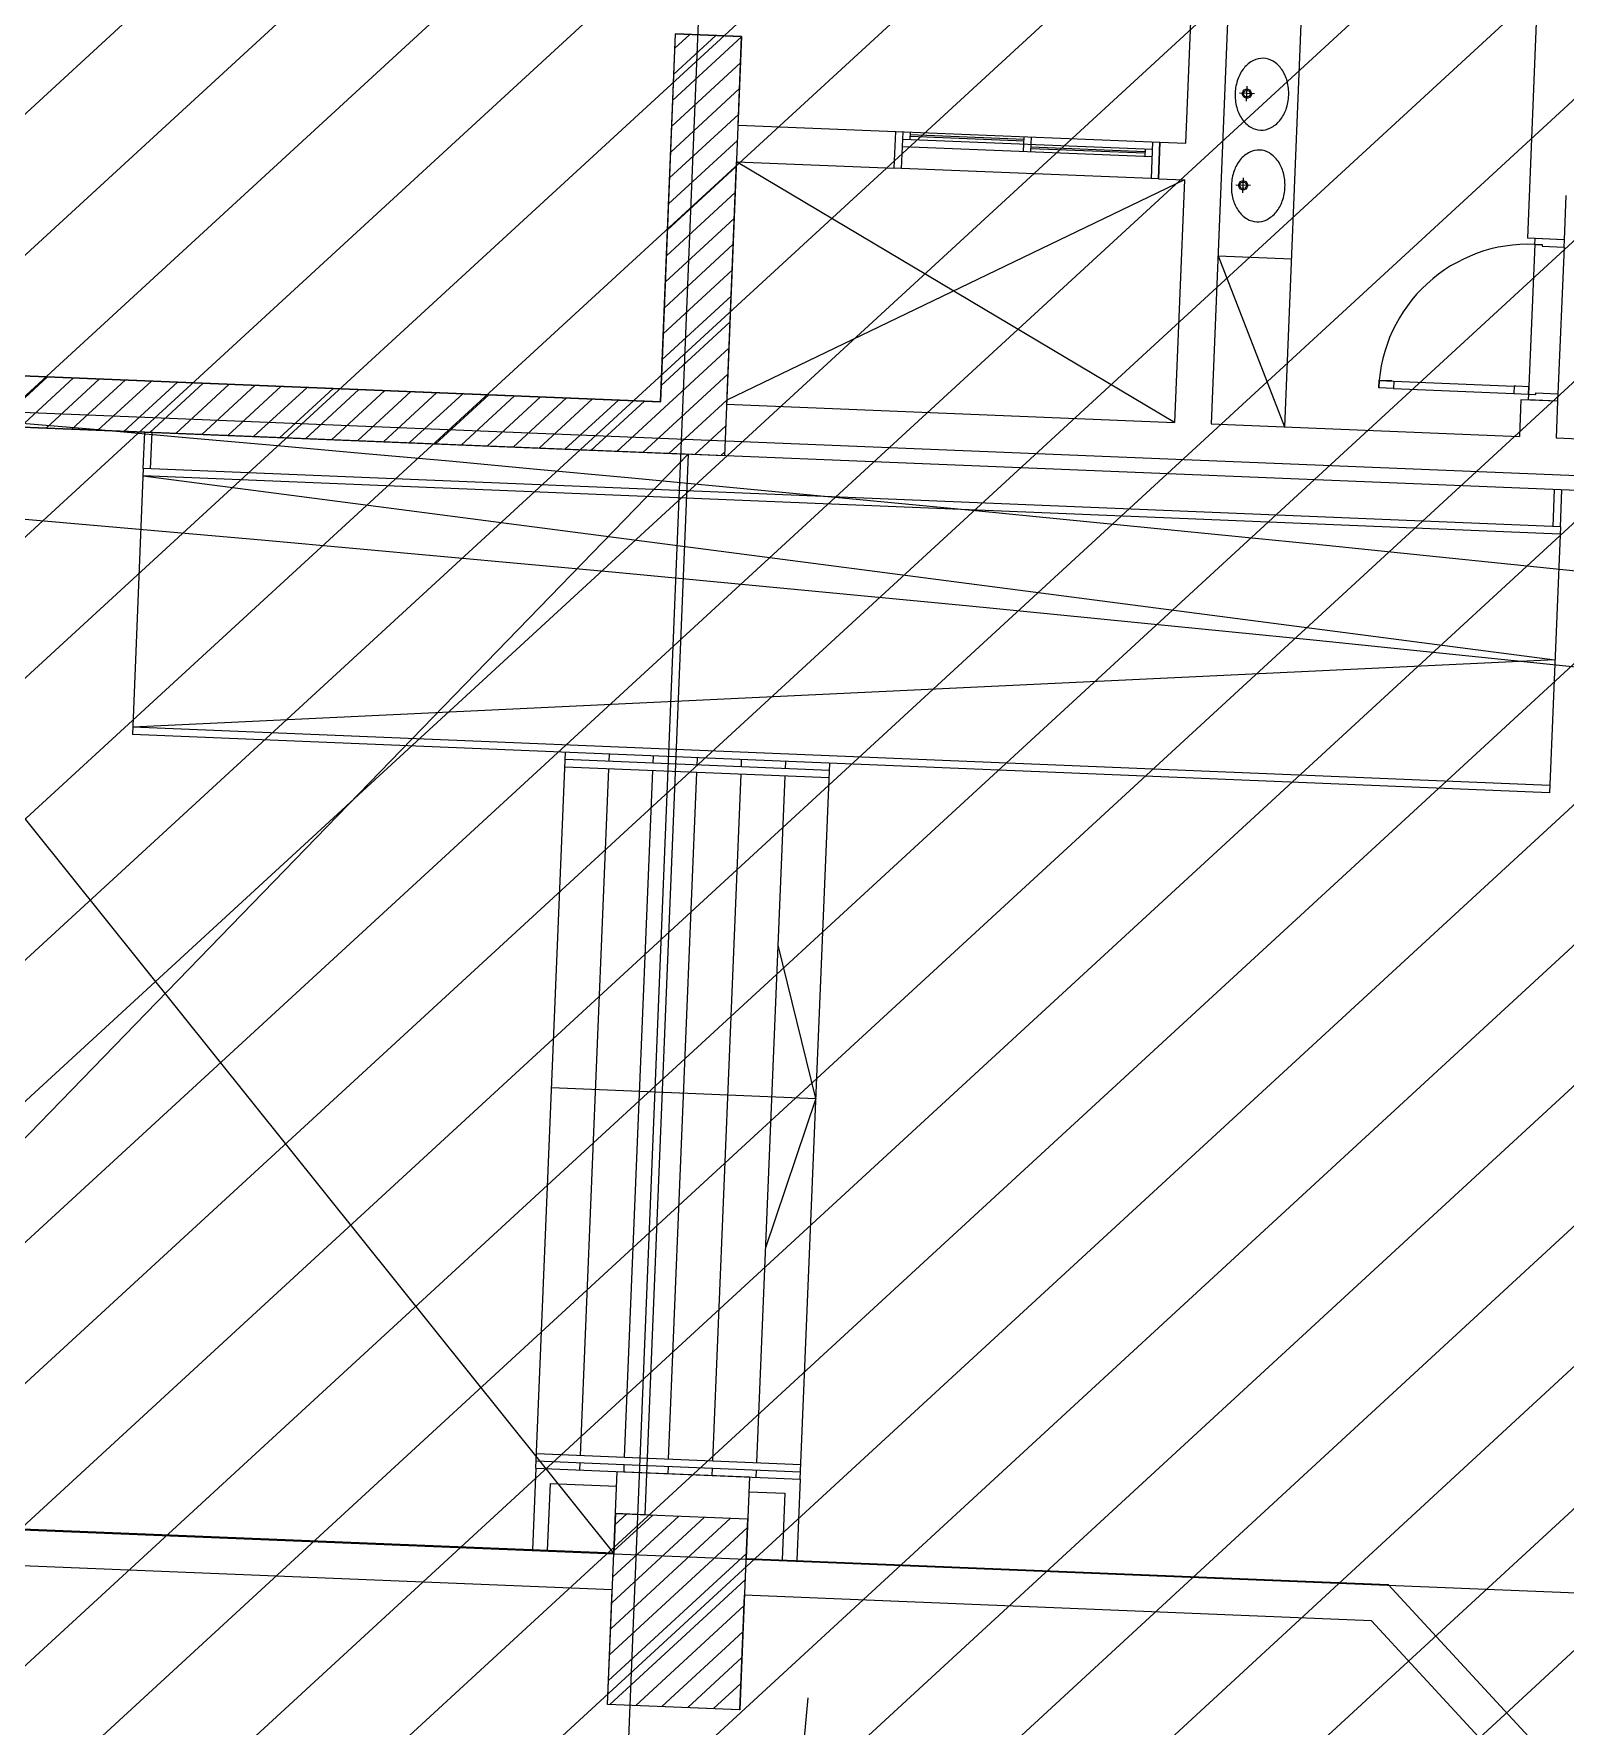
# Model space of a CAD drawing. Extents: x -678889171 to 586587, y -792238163 to 335485.
# Drawn here: x -678829361 to -678818938, y -792148058 to -792136539 of the extents above; entities that cross this region are included whole.
import ezdxf
from ezdxf.enums import TextEntityAlignment as Align

# ---------------------------------------------------------------- set-up
doc = ezdxf.new("R2010")
doc.units = 0
doc.header["$MEASUREMENT"] = 0
for name, color, linetype in [('A-FLOR-PATT', 252, 'Continuous'), ('A-SITE-PATT', 252, 'Continuous'), ('A-WALL', 252, 'Continuous')]:
    doc.layers.add(name, color=color, linetype=linetype)
doc.layers.add('BASEMENT3 LAYOUT$0$HATCH6', color=252, linetype='Continuous', lineweight=15)
doc.styles.add('Ground floor Towers$0$$Bas01-Rname$0$EN-SC', font='swissc.ttf')
doc.styles.add('Ground floor Towers$0$$Bas01-Rname$0$EN-SCL', font='swisscl.ttf')
doc.styles.add('Ground floor Towers$0$04-Ground Floor$0$V2-lower ground$0$LEVEL  FOR LICENSE LOWER GR$0$$LG- LEVEL$0$AR-SR', font='sarb.shx')

# ---------------------------------------------------------------- blocks, each defined once
blk = doc.blocks.new('A$C61C61320')
at = {"layer": 'BASEMENT3 LAYOUT$0$HATCH6'}
h = blk.add_hatch(dxfattribs=at)
h.set_pattern_fill('JIS_WOOD', color=256, scale=1000, style=0)
h.set_pattern_definition([(45, (-845711.5632553247, -470537.5133829243), (-499.9999991609842, 499.9999991609843), [])])
h.paths.add_polyline_path([(-57054.4839232408, -202715.6827627594), (-61988.72938809986, -237934.2497828866), (-80426.45722685638, -233625.2072105513), (-117920.8563015934, -232159.4412755717), (-127624.8318891085, -221284.5855308848), (-127624.8318891085, -154987.425217584), (-104462.5924733605, -154589.848100547), (-93882.62928564264, -154028.8445178776), (-93529.7361727003, -176713.0896850609), (-93352.28011348587, -178273.3977080029), (-93352.28011348587, -194674.8746110406), (-91405.28890382661, -196764.3988851835), (-82930.71560722869, -197602.72102616), (-65142.08317814791, -199622.3395659931), (-55832.26724016038, -200866.3395951205)])
blk = doc.blocks.new('GR')
at = {"layer": 'A-FLOR-PATT'}
for p, q in [((-22730, 33490), (-22730, 94955)), ((-19381.49016289404, 46085.96972214094, -2.20058679537227e-05), (-19381.49016289404, 48376.84107633973, -2.20058679537227e-05)), ((-19131.49016289404, 48126.84107633973), (-19131.49016289404, 44184.38007464884, -2.020441498026889e-05)), ((-17031.96939156237, 48126.8420270671), (-17031.97432102187, 45534.37456117611)), ((-18631.49016289404, 46926.84107633973, -6.149787649370177e-06), (-18631.49016289404, 44184.37912392148, -2.020441985257835e-05)), ((-22882.70015047502, 46591.05837715103), (-22785.20922226409, 46688.54930536196)), ((-22882.70015047502, 46414.28168185439), (-22608.43252696746, 46688.54930536196)), ((-22882.70015047496, 44182.86093818315, 6.574195595121112e-08), (-22882.70015047496, 46688.54930536181, 6.574195595121112e-08)), ((-22882.70015047496, 46688.54930536181, 6.574195595121112e-08), (-22432.70394756686, 46688.54930536181, 6.574195595121112e-08)), ((-22881.62269048138, 44184.38720535603), (-22882.70015047496, 46688.54930536181)), ((-22432.70394756686, 46688.54930536181), (-22882.70015047494, 46688.54930536187)), ((-22882.70015047502, 46237.50498655776), (-22432.70394752113, 46687.50118951165)), ((-22432.70394756686, 46688.54930536181, 6.574195595121112e-08), (-22432.70382276009, 43832.86093818315, 6.574195595121112e-08)), ((-22431.80424565842, 46085.96703269516, -2.640500687564314e-06), (-22432.70394756686, 46688.54930536181)), ((-22882.70015047502, 46060.72829126113), (-22432.70393979514, 46510.724501941)), ((-22882.70015047502, 45883.95159596449), (-22432.70393206921, 46333.9478143703)), ((-22882.70015047502, 45707.17490066786), (-22432.70392434322, 46157.17112679966)), ((-22431.80424565842, 46085.96703269516, -2.640500687564314e-06), (-21357.66485011549, 46085.96797975813, -8.943265626928784e-06)), ((-21357.66441384121, 45835.9679797249, -3.300893112897613e-05), (-21357.66485011549, 46085.96605764385, -8.942139527092635e-06)), ((-19557.66440885689, 45835.96956667854, -3.300893112897613e-05), (-19557.66287048731, 46085.95690289818, -3.300893084941057e-05)), ((-19557.66287049916, 46085.96956681038, -1.950519959470569e-05), (-19381.49016289404, 46085.96972214094, -2.053893429373437e-05)), ((-22882.70015047502, 45530.39820537122), (-22432.70391661729, 45980.39443922896)), ((-22882.70015047502, 45353.62151007459), (-22432.7039088913, 45803.61775165831)), ((-19381.49016289404, 45835.96972214084, -2.20058679537227e-05), (-22432.70383935764, 44212.62756352188)), ((-22431.80424565845, 45835.96703269504, -2.200586795372264e-05), (-21357.66485011549, 45835.96797975808, -2.200586795372267e-05)), ((-22431.80424565837, 44184.38635004663), (-22431.80424565845, 45835.96703269504)), ((-19381.49016289404, 44184.38055001251, -2.20058679537227e-05), (-22431.64873043829, 45835.96703283212, -2.200586795372264e-05)), ((-19557.66287049916, 45835.96956681026, -2.200586795372274e-05), (-19381.49016289404, 45835.96972214084, -2.200586795372275e-05)), ((-19381.49016289404, 45835.96972214084, -2.20058679537227e-05), (-19381.49016289404, 44184.38055001251, -2.20058679537227e-05)), ((-16781.97374756128, 45835.9647792781), (-16781.97432102232, 45534.37408581243)), ((-22882.70015047511, 45176.84481477787), (-22432.70390116537, 45626.84106408761)), ((-19131.79253109917, 45626.84107633973), (-19131.49016289404, 45626.84107633973)), ((-16781.97432102232, 45534.37408581243), (-17031.97432102187, 45534.37456117611)), ((-16980.21147140495, 45494.70625674396), (-16980.14504755342, 45534.7062015923)), ((-16780.14532331168, 45534.37408233467), (-16980.14504755342, 45534.7062015923)), ((-16780.22835312609, 45484.37415127423), (-16780.14532331168, 45534.37408233467)), ((-22882.70015047511, 45000.06811948124), (-22432.70389343938, 45450.06437651697)), ((-16980.21147140495, 45494.70625674396), (-16981.90527961883, 44474.70766311104)), ((-16980.21147140495, 45494.70625674396), (-16930.21154034451, 45494.62322692955)), ((-16930.21154034451, 45494.62322692955), (-16930.22814630739, 45484.62324071746)), ((-16930.22814630739, 45484.62324071746), (-16780.22835312609, 45484.37415127423)), ((-16780.22835312609, 45484.37415127424), (-16781.88894941422, 44484.3755300655)), ((-22882.70015047511, 44823.2914241846), (-22432.70388571348, 45273.28768894623)), ((-19131.49016289404, 45328.96745767628), (-18631.49016289404, 45328.96745767628)), ((-19131.49016289404, 45328.96745767628), (-18631.49016289404, 44184.37912392148, -2.020441985257835e-05)), ((-22882.70015047511, 44646.51472888797), (-22432.70387798751, 45096.51100137556)), ((-22882.70015047511, 44469.73803359133), (-22432.70387026158, 44919.73431380486)), ((-22882.70015047511, 44292.9613382947), (-22432.70386253559, 44742.95762623422)), ((-23166.02367336425, 43832.86112010892), (-22432.70385480966, 44566.18093866351)), ((-18001.90387325175, 44476.40147132493), (-18001.82084343735, 44526.40140238536)), ((-17901.90401113089, 44476.23541169611), (-18001.90387325175, 44476.40147132493)), ((-18001.82084343735, 44526.40140238536), (-17914.82096339219, 44526.25693050829)), ((-17914.82096339219, 44526.25693050829), (-18001.82084343735, 44526.40140238536)), ((-18001.82084343735, 44526.40140238536), (-17901.82098131648, 44526.23534275655)), ((-17901.82098131648, 44526.23534275655), (-17901.90401113089, 44476.23541169611)), ((-17901.90401113089, 44476.23541169612), (-17081.90514173971, 44474.87372273985)), ((-17901.82098131648, 44526.23534275655), (-17081.8221119253, 44524.87365380028)), ((-17081.8221119253, 44524.87365380028), (-17081.90514173971, 44474.87372273985)), ((-17081.90514173971, 44474.87372273985), (-16981.90527961883, 44474.70766311104)), ((-17068.82212984958, 44524.85206604854), (-17081.8221119253, 44524.87365380028)), ((-16981.82224980443, 44524.70759417147), (-17068.82212984958, 44524.85206604854)), ((-16981.90527961883, 44474.70766311104), (-16981.97170347036, 44434.7077182627)), ((-16981.90527961883, 44474.70766311104), (-16981.82224980443, 44524.70759417147)), ((-16981.90527961883, 44474.70766311104), (-16931.9053485584, 44474.62463329663)), ((-16931.9053485584, 44474.62463329663), (-16931.88874259552, 44484.62461950872)), ((-16931.88874259552, 44484.62461950872), (-16781.88894941422, 44484.3755300655)), ((-16781.88894941422, 44484.3755300655), (-16781.97197922862, 44434.37559900506)), ((-22989.24709157809, 43832.86100659845), (-22432.70384708367, 44389.40425109287)), ((-17031.97641261917, 44434.37608173083), (-17031.97688798285, 44184.37608251941)), ((-16781.97641261962, 44434.37560636715), (-17031.97641261917, 44434.37608173083)), ((-16781.97197922862, 44434.37559900506), (-16981.97170347036, 44434.7077182627)), ((-16781.97641261962, 44434.37560636715), (-16781.9768879833, 44184.37560715573)), ((-30482.37874932279, 44184.40165784953), (-22881.62269048138, 44184.38720535603)), ((-30482.37874932279, 44182.86588224431, 6.574195595121112e-08), (-22882.70015047496, 44182.86093818315, 6.574195595121112e-08)), ((-27408.66163623205, 43832.86384436034), (-27058.6618256876, 44182.8636549048)), ((-27231.88505444594, 43832.86373084981), (-26881.88524539518, 44182.86353990057)), ((-27055.10847265978, 43832.86361733935), (-26705.10866510266, 44182.86342489647)), ((-26878.33189087361, 43832.86350382888), (-26528.33208481007, 44182.86330989242)), ((-26701.55530908742, 43832.86339031844), (-26351.55550451757, 44182.86319488828)), ((-26524.77872730125, 43832.86327680797), (-26174.77892422504, 44182.86307988418)), ((-26348.00214551506, 43832.86316329753), (-25998.00234393252, 44182.86296488007)), ((-26171.22556372904, 43832.86304978692), (-25821.22576363996, 44182.86284987599)), ((-25994.44898194287, 43832.86293627645), (-25644.44918334743, 44182.86273487189)), ((-25817.67240015668, 43832.86282276601), (-25467.67260305487, 44182.86261986781)), ((-25640.89581837051, 43832.86270925554), (-25290.89602276235, 44182.8625048637)), ((-25464.11923658432, 43832.8625957451), (-25114.11944246985, 44182.86238985957)), ((-25287.34265479815, 43832.86248223463), (-24937.34286217726, 44182.86227485552)), ((-25110.56607301199, 43832.86236872416), (-24760.56628188473, 44182.86215985141)), ((-24933.78949122588, 43832.86225521364), (-24583.78970159232, 44182.86204484719)), ((-24757.01290943971, 43832.86214170317), (-24407.01312129965, 44182.86192984323)), ((-24580.23632765352, 43832.86202819273), (-24230.23654100712, 44182.86181483913)), ((-24403.45974586735, 43832.86191468226), (-24053.45996071471, 44182.8616998349)), ((-24226.68316408125, 43832.86180117173), (-23876.6833804221, 44182.86158483088)), ((-24049.90658229514, 43832.86168766121), (-23699.90680012954, 44182.86146982681)), ((-23873.13000050889, 43832.86157415083), (-23523.1302198371, 44182.86135482261)), ((-23696.35341872278, 43832.8614606403), (-23346.35363954454, 44182.86123981854)), ((-23519.57683693661, 43832.86134712983), (-23169.57705925193, 44182.86112481452)), ((-23342.80025515036, 43832.86123361945), (-22992.80047895949, 44182.86100981032)), ((-22812.47046469664, 43832.86093818326), (-22432.70383935774, 44212.62756352217)), ((-22432.70383812337, 44184.38635175716), (-19381.49016289404, 44184.38055001252)), ((-19131.49016289404, 44184.38007464884), (-17031.97688798285, 44184.37608251942)), ((-16781.9768879833, 44184.37560715574), (-15980.42207913136, 44184.37408303556)), ((-22635.69376940001, 43832.86093818326), (-22432.70383163175, 44035.85087595152)), ((-53765, 43935), (-6270, 43935)), ((-29382.58332253668, 43832.11426800869, 6.574195595121125e-08), (-22681.18682652246, 43833.61556824529, 6.574195595121125e-08)), ((-22882.70015047496, 43832.86093818315, 6.574195595121112e-08), (-29382.37554107659, 43832.86511170689, 6.574195595121112e-08)), ((-15980.42274750813, 43832.86491812703, 2.665143397684188e-06), (-29382.37554107659, 43832.86491812696, 2.19978351567923e-05)), ((-29382.3755390211, 36339.41372428905, 6.574195595121705e-08), (-22681.39914429236, 43832.86491812699, 1.233148928037053e-05)), ((-22881.33931797519, 36339.41372428906, 6.167835566595172e-08), (-29382.37507657001, 43803.69405215183, 6.40983312382254e-08)), ((-26382.37508284039, 43585.99742531146, -1.514468389298503e-05), (-26382.37508284039, 43832.02774691922, 7.432935239614993e-06)), ((-26332.37508284039, 43585.99742531146, -1.514468389298503e-05), (-26332.37508284039, 43832.02774691922, 7.432935239614993e-06)), ((-22882.70002566819, 43832.86093818315, 6.574195595121112e-08), (-22882.70015047496, 43832.86093818315, 6.574195595121112e-08)), ((-22432.70382276009, 43832.86093818315, 6.574195595121112e-08), (-22882.70002566819, 43832.86093818315, 6.574195595121112e-08)), ((-22681.18682652246, 43833.61556824529, 6.574195595121125e-08), (-22683.0801304933, 36609.44534846558, 6.574195595121125e-08)), ((-22458.91707410343, 43832.86093818321), (-22432.70382390573, 43859.07418838091)), ((-16777.97333430443, 43579.99088720606, 1.568636627161468e-05), (-16777.97333430441, 43832.86491812704, 1.495079832404262e-05)), ((-16727.97333430443, 43579.99088720606, 1.568636627161468e-05), (-16727.97333430441, 43832.86491812704, 1.495079832404262e-05)), ((-16727.97333430443, 43579.99088720606, 1.568636627161468e-05), (-26382.37508284039, 43585.99742531146, -1.514468389298503e-05)), ((-26382.37508284039, 43585.99742531146, 6.574195595121705e-08), (-26382.37508284039, 41773.88688592486, -1.555488235971223e-05)), ((-16727.97333430443, 43579.99088720606, 1.568636627161468e-05), (-16727.97333430443, 41767.88034781945, 6.57419559512306e-08)), ((-16728.00444206802, 43529.99089688298, 1.568636627161468e-05), (-26382.40619060398, 43535.99743498839, -1.514468389298503e-05)), ((-26382.40619060398, 43535.99743498839, 4.759404226784257e-07), (-16727.97333430443, 42673.93561751275, 4.759404226784257e-07)), ((-16727.97333430443, 42673.93561751275, 4.759404226784257e-07), (-26382.34397507681, 41823.88687624793, 4.759404226784257e-07)), ((-16727.94222654085, 41817.88033814252, 6.574195595121705e-08), (-26382.34397507681, 41823.88687624793, -3.076530820864848e-05)), ((-16727.97333430443, 41767.88034781945, 6.574195595121705e-08), (-26382.3750828404, 41773.88688592486, -3.076530820864848e-05)), ((-23435.65184924625, 36895.21020266813, 2.121367999648592e-06), (-23432.42385981138, 41772.23820448264, -1.514468389298502e-05)), ((-21632.45531594445, 41721.11833467051, -1.799005450391531e-05), (-23432.45496757496, 41722.23821415957, -1.514468389298503e-05)), ((-23132.45502563654, 41722.05156757806, -1.512882709633405e-05), (-23132.42391787295, 41772.05155790113, -1.514468389298502e-05)), ((-22832.45508369813, 41721.86492099655, -1.512882709633405e-05), (-22832.42397593454, 41771.86491131962, -1.514468389298502e-05)), ((-22532.4551417597, 41721.67827441504, -1.512882709633405e-05), (-22532.42403399612, 41771.6782647381, -1.514468389298502e-05)), ((-22232.45519982128, 41721.49162783354, -1.512882709633405e-05), (-22232.4240920577, 41771.49161815659, -1.514468389298502e-05)), ((-21932.45525788287, 41721.30498125202, -1.512882709633405e-05), (-21932.42415011928, 41771.30497157509, -1.514468389298502e-05)), ((-21635.65219761575, 36894.09032317909, 2.121367999648585e-06), (-21632.42420818086, 41771.11832499358, -1.514468389298502e-05)), ((-21632.48642370804, 41671.11834434744, -1.799005450391531e-05), (-23432.48607533854, 41672.2382238365, -1.514468389298503e-05)), ((-23135.58969178066, 36995.02353673276, 2.089654406346638e-06), (-23132.48613340012, 41672.05157725499, -1.511297029968307e-05)), ((-22835.58974984224, 36994.83689015125, 2.089654406346638e-06), (-22832.48619146171, 41671.86493067348, -1.511297029968307e-05)), ((-22535.58980790382, 36994.65024356975, 2.089654406346636e-06), (-22532.48624952328, 41671.67828409197, -1.511297029968307e-05)), ((-22235.5898659654, 36994.46359698824, 2.089654406346636e-06), (-22232.48630758487, 41671.49163751047, -1.511297029968307e-05)), ((-21935.58992402699, 36994.27695040673, 2.089654406346636e-06), (-21932.48636564645, 41671.30499092895, -1.511297029968307e-05)), ((-21634.03820289831, 39488.28903609356, 4.006551226496562e-07), (-21933.39615559941, 40520.35492932921, 7.340907166376528e-08)), ((-21634.03820289831, 39488.28903609356, 4.006551226496562e-07), (-21933.39615559941, 40520.35492932921, 7.340907166376528e-08)), ((-23434.03785452882, 39489.40891558263, 4.006551226496586e-07), (-21634.03820289831, 39488.28903609356, 4.006551226496562e-07)), ((-23434.03785452882, 39489.40891558263, 4.006551226496586e-07), (-21634.03820289831, 39488.28903609356, 4.006551226496562e-07)), ((-21634.03820289831, 39488.28903609356, 4.006551226496562e-07), (-21934.68013407405, 38456.59643602093, 7.340907166376528e-08)), ((-21634.03820289831, 39488.28903609356, 4.006551226496562e-07), (-21934.68013407405, 38456.59643602093, 7.340907166376528e-08)), ((-23435.58963371908, 36995.21018331428, -8.548533813395813e-07), (-21635.58998208857, 36994.09030382523, 2.121367999648585e-06)), ((-23435.58963371908, 36995.21018331428, -8.548533813395813e-07), (-21635.58998208857, 36994.09030382523, 2.121367999648585e-06)), ((-23435.65184924625, 36895.21020266814, -8.548533813395813e-07), (-21635.65219761574, 36894.09032317909, 2.121367999648585e-06)), ((-23435.65184924625, 36895.21020266813, 2.121367999648592e-06), (-23435.65184924629, 36339.41372431869, 1.314837537754843e-07)), ((-23435.65184924625, 36895.21020266814, -8.548533813395813e-07), (-21635.65219761574, 36894.09032317909, 2.121367999648585e-06)), ((-23435.62074148267, 36945.21019299121, -8.548533813395813e-07), (-21635.62108985215, 36944.09031350216, 2.121367999648585e-06)), ((-23435.62074148267, 36945.21019299121, -8.548533813395813e-07), (-21635.62108985215, 36944.09031350216, 2.121367999648585e-06)), ((-23135.65190730783, 36895.02355608663, 2.121367999648589e-06), (-23135.62079954425, 36945.0235464097, 2.105511202997613e-06)), ((-23135.65190730783, 36895.02355608663, 2.121367999648589e-06), (-23135.62079954425, 36945.0235464097, 2.105511202997613e-06)), ((-22881.33931797527, 36339.41372428808, 6.167835566595172e-08), (-22881.3393179753, 36894.8653341379, 6.167835566595172e-08)), ((-22881.3393179753, 36894.8653341379, 6.167835566595172e-08), (-21981.33931797525, 36894.8653341379, 6.167835566595172e-08)), ((-22835.65196536942, 36894.83690950512, 2.121367999648587e-06), (-22835.62085760583, 36944.83689982819, 2.105511202997612e-06)), ((-22835.65196536942, 36894.83690950512, 2.121367999648587e-06), (-22835.62085760583, 36944.83689982819, 2.105511202997612e-06)), ((-22535.652023431, 36894.65026292361, 2.121367999648587e-06), (-22535.6209156674, 36944.65025324668, 2.105511202997612e-06)), ((-22535.652023431, 36894.65026292361, 2.121367999648587e-06), (-22535.6209156674, 36944.65025324668, 2.105511202997612e-06)), ((-22235.65208149258, 36894.46361634211, 2.121367999648585e-06), (-22235.62097372899, 36944.46360666517, 2.105511202997612e-06)), ((-22235.65208149258, 36894.46361634211, 2.121367999648585e-06), (-22235.62097372899, 36944.46360666517, 2.105511202997612e-06)), ((-21981.33931797525, 36894.8653341379, 6.167835566595172e-08), (-21981.33931797525, 36339.41372428857, 6.167835566595172e-08)), ((-21935.65213955416, 36894.2769697606, 2.121367999648585e-06), (-21935.62103179058, 36944.27696008366, 2.10551120299761e-06)), ((-21935.65213955416, 36894.2769697606, 2.121367999648585e-06), (-21935.62103179058, 36944.27696008366, 2.10551120299761e-06)), ((-21635.65219761575, 36894.09032317909, 2.121367999648573e-06), (-21635.65219761568, 36339.41372431918, 1.273014302182363e-07)), ((-23335.65184924626, 36795.14796777506, 1.763121280612455e-06), (-22881.3393179753, 36794.86531478403, 1.821162614082123e-06)), ((-23335.65184924626, 36795.14796777506, 1.763121280612401e-06), (-23335.65184924629, 36339.41372431868, 1.314837537754843e-07)), ((-21981.33931797525, 36794.30537493113, 1.936143374081342e-06), (-21735.65219761573, 36794.15251936443, 1.967531476104625e-06)), ((-21735.65219761573, 36794.15251936443, 1.762090838833296e-06), (-21735.65219761568, 36339.41372431917, 1.273014302182363e-07)), ((-22882.67439752473, 36531.89004391526, 6.167832346364687e-08), (-22805.11909489678, 36609.44534654322, 6.167832346364687e-08)), ((-22882.67439752472, 36355.11334861863, 6.167832346364687e-08), (-22628.34239960014, 36609.44534654322, 6.167832346364687e-08)), ((-22882.67439752472, 36178.336653322, 6.167832346364687e-08), (-22451.5657043035, 36609.44534654322, 6.167832346364687e-08)), ((-22882.67439752471, 36001.55995802538, 6.167832346364687e-08), (-22274.78900900687, 36609.44534654322, 6.167832346364687e-08)), ((-22882.6743975247, 35824.78326272874, 6.167832346364687e-08), (-22098.01231371023, 36609.44534654322, 6.167832346364687e-08)), ((-22882.67439752474, 36609.44534654322, 6.167835566594767e-08), (-21982.67439752462, 36609.44534654322, 6.167835566594767e-08)), ((-22882.67439752474, 35309.44534654322, 6.167835566594767e-08), (-22882.67439752474, 36609.44534654322, 6.167835566594767e-08)), ((-22882.67439752465, 36339.41372428762, 6.167832346364687e-08), (-22882.67439752468, 36609.44534654322, 6.167832346364687e-08)), ((-22882.67439752468, 36609.44534654322, 6.167832346364687e-08), (-21982.67439752462, 36609.44534654322, 6.167832346364687e-08)), ((-22882.67439752469, 35648.00656743212, 6.167832346364687e-08), (-21982.67439752473, 36548.00656743208, 6.167832346364687e-08)), ((-22683.0801304933, 36609.44534846558, 6.574195595121125e-08), (-22882.66951657839, 36608.45854812951, 6.574195595121125e-08)), ((-22882.66951657839, 36608.45854812951, 6.574195595121125e-08), (-22881.33931797514, 36339.41372428906, 6.574195595121125e-08)), ((-21982.67439752462, 36609.44534654322, 6.167835566594767e-08), (-21982.67439752462, 35309.44534654322, 6.167835566594767e-08)), ((-21982.67439752462, 36609.44534654322, 6.167832346364687e-08), (-21982.67439752462, 36339.41372428855, 6.167832346364687e-08)), ((-53845, 36335), (-6270, 36335)), ((-29382.37554107659, 36339.41372428865, 6.167832346364687e-08), (-22882.67439752465, 36339.41372428762, 6.167832346364687e-08)), ((-22881.33931797514, 36339.41372428906, 6.574195595121125e-08), (-29382.3755390211, 36339.41372428906, 6.574195595121125e-08)), ((-22882.67439752468, 35471.22987213549, 6.167832346364687e-08), (-21982.67439752472, 36371.22987213545, 6.167832346364687e-08)), ((-21982.67439752462, 36339.41372428855, 6.167832346364687e-08), (-17606.68999591272, 36339.41372428914, 6.167832346364687e-08)), ((-12967.97582050514, 31710.65593828653, 8.679373104124401e-09), (-17606.68999591272, 36339.41372428914)), ((-22867.68222782032, 35309.44534654322, 6.167832346364687e-08), (-21982.67439752472, 36194.45317683882, 6.167832346364687e-08)), ((-22883.79875133681, 36089.41372428756, 6.167832346364687e-08), (-29831.821962407, 36089.41372428762, 6.167832346364687e-08)), ((-22883.79875133681, 35309.4453465431, 6.167832346364687e-08), (-22883.79875133681, 36089.41372428756, 6.167832346364687e-08)), ((-17709.62288910423, 36089.41372428756, 6.167832346364687e-08), (-21983.79875133644, 36089.41372428756, 6.167832346364687e-08)), ((-21983.79875133644, 36089.41372428756, 6.167832346364687e-08), (-21983.79875133722, 35309.4453465431, 6.167832346364687e-08)), ((-13156.30186422808, 31536.09269941139), (-17709.62288910423, 36089.41372428756, 5.351912865618894e-09)), ((-22690.90553252368, 35309.44534654322, 6.167832346364687e-08), (-21982.67439752471, 36017.67648154219, 6.167832346364687e-08)), ((-22514.12883722705, 35309.44534654322, 6.167832346364687e-08), (-21982.6743975247, 35840.89978624556, 6.167832346364687e-08)), ((-22337.35214193041, 35309.44534654322, 6.167832346364687e-08), (-21982.67439752469, 35664.12309094893, 6.167832346364687e-08)), ((-22160.57544663377, 35309.44534654322, 6.167832346364687e-08), (-21982.67439752469, 35487.3463956523, 6.167832346364687e-08)), ((-22926.74983620317, 10120.59610049968), (-21520, 35410)), ((-21983.79875133722, 35309.4453465431, 6.167832346364687e-08), (-22883.79875133681, 35309.4453465431, 6.167832346364687e-08)), ((-21982.67439752462, 35309.44534654322, 6.167835566594767e-08), (-22882.67439752474, 35309.44534654322, 6.167835566594767e-08)), ((-21983.79875133713, 35309.44534654322, 6.167832346364687e-08), (-21982.67439752468, 35310.56970035567, 6.167832346364687e-08))]:
    blk.add_line(p, q, dxfattribs=at)
at = {"layer": 'A-FLOR-PATT', "extrusion": (0.009229075829479187, 0.06183229110658811, 0.9980438827706144)}
for p, q in [((-18929.10934827907, 46440.31213118351, 0.4763825398210031), (-19031.01097874087, 46440.32003167529, 1.418194203008653)), ((-18980.03498883755, 46389.460585937, 4.097730468150445), (-18980.08533817541, 46491.17157691858, -2.203153725219721))]:
    blk.add_line(p, q, dxfattribs=at)
at = {"layer": 'A-FLOR-PATT', "extrusion": (-4.301232561542995e-16, 1.118321536750479e-15, -1)}
for p, q in [((-21357.66440890067, 45835.9679797249, -3.300880193058404e-05), (-21357.66287045318, 46085.96797972018, -3.300880165100432e-05)), ((-21357.66287045318, 46085.96797972018, -3.300880165100432e-05), (-19557.66287048726, 46085.95690289821, -3.300880165101848e-05)), ((-21307.66317814362, 46035.96767203161, -3.300880172842677e-05), (-21307.66287045412, 46085.96767203065, -3.300880167251083e-05)), ((-21257.66317814455, 46035.9673643421, -3.300880174993328e-05), (-21257.66287045505, 46085.96736434114, -3.300880169401733e-05)), ((-20482.66348584875, 45985.96259515578, -3.300880175209003e-05), (-20482.66287046975, 46085.96259515389, -3.300880164025814e-05)), ((-20432.66348584968, 45985.9622874663, -3.300880177359654e-05), (-20432.66287047068, 46085.96228746441, -3.300880166176465e-05)), ((-19607.6628704863, 46085.95721058769, -3.300880162951197e-05), (-19607.66440893379, 45835.9572105924, -3.300880190909169e-05)), ((-19557.66287048726, 46085.95690289821, -3.300880165101848e-05), (-19557.66440893475, 45835.95690290292, -3.30088019305982e-05)), ((-21307.66440890162, 45835.96767203539, -3.300880195209055e-05), (-21307.66317814362, 46035.96767203161, -3.300880172842677e-05)), ((-21307.66348583312, 45985.96767203254, -3.300880178434271e-05), (-19607.66348586529, 45985.95721058955, -3.300880174134386e-05)), ((-21307.66317814362, 46035.96767203161, -3.300880172842677e-05), (-19607.66317817579, 46035.95721058862, -3.300880168542791e-05)), ((-20482.66305508345, 46055.96259515447, -3.300880167380771e-05), (-21257.66305506875, 46055.96736434172, -3.30088017275669e-05)), ((-20482.66299354555, 46065.9625951543, -3.300880166262452e-05), (-21257.66299353085, 46065.96736434154, -3.300880171638371e-05)), ((-19657.66336278855, 46005.95751827871, -3.300880169747098e-05), (-20432.66336277388, 46005.96228746593, -3.300880175123016e-05)), ((-19657.66330125065, 46015.9575182785, -3.300880168628779e-05), (-20432.66330123598, 46015.96228746572, -3.300880174004697e-05)), ((-19657.66317817485, 46035.95751827813, -3.300880166392141e-05), (-19657.66348586435, 45985.95751827906, -3.300880171983735e-05)), ((-21307.66440890162, 45835.96767203539, -3.300880195209055e-05), (-21357.66440890067, 45835.9679797249, -3.300880193058404e-05)), ((-19607.66440893379, 45835.9572105924, -3.300880190909169e-05), (-21307.66440890162, 45835.96767203539, -3.300880195209055e-05)), ((-19557.66440893475, 45835.95690290292, -3.30088019305982e-05), (-19607.66440893379, 45835.9572105924, -3.300880190909169e-05))]:
    blk.add_line(p, q, dxfattribs=at)
at = {"layer": 'A-FLOR-PATT', "extrusion": (0.00922907582947916, 0.06183229110658792, 0.9980438827706144)}
for p, q in [((-18980.03441163176, 45764.65285018647, 4.097730468153856), (-18980.0847609695, 45866.36384116805, -2.20315372521631)), ((-18929.10877107317, 45815.50439543298, 0.4763825398244137), (-19031.01040153508, 45815.51229592476, 1.41819420301195))]:
    blk.add_line(p, q, dxfattribs=at)
at = {"layer": 'A-FLOR-PATT', "extrusion": (0.009229075829479187, 0.06183229110658811, 0.9980438827706144)}
for radius in [30.95299147806183, 22.50000000000563]:
    blk.add_circle((25627.83060767959, -43045.14580477089, 2697.288163896652), radius, dxfattribs=at)
at = {"layer": 'A-FLOR-PATT', "extrusion": (0.00922907582947916, 0.06183229110658792, 0.9980438827706144)}
for radius in [30.95299147806181, 22.50000000000562]:
    blk.add_circle((25535.59314452717, -42428.39267258036, 2658.654875421149), radius, dxfattribs=at)
at = {"layer": 'A-FLOR-PATT', "extrusion": (0.009229075829479188, 0.06183229110658811, 0.9980438827706144)}
for centre, radius, start, end in [((25506.28774956732, -43119.65177482471, 2697.288163896327), 196.7289404068298, 307.5782438044528, 331.8188785743109), ((25542.32953583485, -43166.48976842599, 2697.288163896579), 137.6289573075946, 278.5012293224766, 307.5782438044528), ((25542.32953584204, -43166.48976842448, 2697.288163896687), 137.6289573076118, 249.4242148601246, 278.5012293224766), ((25563.09998914568, -43111.15988254174, 2697.288163896589), 196.7289404068904, 225.183580088136, 249.4242148601246), ((25382.73412840827, -43081.78109526388, 2697.288163896556), 327.8193468702308, 351.3537846294934, 8.501229331753562), ((25456.55490585557, -43093.00635215653, 2697.288163896517), 253.1499851747146, 331.8188785743109, 351.3537846362815), ((25602.86765902783, -43071.1365552843, 2697.288163896626), 253.1499851759622, 205.6486740292958, 225.1835800894746), ((25670.17948522512, -43038.81579368701, 2697.288163896488), 327.8193468698244, 188.5012293317536, 205.648674028897), ((25382.73412841226, -43081.78109526539, 2697.288163896539), 327.819346870229, 8.501229331753562, 25.64867402929583), ((25670.17948522214, -43038.81579368282, 2697.288163896318), 327.8193468697656, 171.3537846362815, 188.5012293317536), ((25450.04595458994, -43049.46033366447, 2697.288163896459), 253.1499851771041, 25.64867402889695, 45.18358008947462), ((25596.3587077771, -43027.59053679193, 2697.288163896599), 253.1499851782117, 151.8188785743108, 171.3537846362815), ((25489.81362447891, -43009.43700640856, 2697.288163896543), 196.7289404069309, 45.18358008947462, 69.42421487523134), ((25510.58407778699, -42954.10712052482, 2697.288163896555), 137.6289573071201, 69.42421487523134, 98.50122933581746), ((25510.58407777839, -42954.10712052321, 2697.288163896534), 137.6289573072114, 98.50122933581746, 127.5782438044528), ((25546.6258640599, -43000.94511412589, 2697.288163896687), 196.7289404069204, 127.5782438044528, 151.8188785743108)]:
    blk.add_arc(centre, radius, start, end, dxfattribs=at)
at = {"layer": 'A-FLOR-PATT', "extrusion": (0.009229075829479162, 0.06183229110658792, 0.9980438827706144)}
for centre, radius, start, end in [((25364.31744270327, -42476.253219966, 2658.654875421014), 253.1499851747145, 331.8188785743109, 351.3537846362815), ((25414.05028641491, -42502.89864263419, 2658.654875420825), 196.7289404068297, 307.5782438044528, 331.8188785743109), ((25450.09207268243, -42549.73663623547, 2658.654875421076), 137.6289573075945, 278.5012293224766, 307.5782438044528), ((25450.09207268974, -42549.73663623396, 2658.654875421184), 137.6289573076117, 249.4242148601246, 278.5012293224766), ((25470.86252599338, -42494.40675035121, 2658.654875421085), 196.7289404068902, 225.183580088136, 249.4242148601246), ((25510.63019587553, -42454.38342309376, 2658.654875421121), 253.149985175962, 205.6486740292958, 225.1835800894746), ((25290.49666525585, -42465.02796307336, 2658.654875421054), 327.8193468702306, 351.3537846294934, 8.501229331753562), ((25577.94202207258, -42422.06266149651, 2658.654875420986), 327.8193468698241, 188.5012293317536, 205.648674028897), ((25290.49666525985, -42465.02796307487, 2658.654875421036), 327.8193468702288, 8.501229331753562, 25.64867402929583), ((25577.9420220696, -42422.06266149232, 2658.654875420817), 327.8193468697654, 171.3537846362815, 188.5012293317536), ((25357.80849143752, -42432.70720147395, 2658.654875420956), 253.149985177104, 25.64867402889695, 45.18358008947464), ((25397.57616132637, -42392.68387421806, 2658.654875421042), 196.7289404069308, 45.18358008947464, 69.42421487523134), ((25454.38840090748, -42384.19198193536, 2658.654875421185), 196.7289404069203, 127.5782438044528, 151.8188785743108), ((25504.1212446248, -42410.8374046014, 2658.654875421095), 253.1499851782116, 151.8188785743108, 171.3537846362815), ((25418.34661463457, -42337.35398833431, 2658.654875421053), 137.62895730712, 69.42421487523134, 98.50122933581746), ((25418.34661462597, -42337.3539883327, 2658.654875421032), 137.6289573072113, 98.50122933581746, 127.5782438044528)]:
    blk.add_arc(centre, radius, start, end, dxfattribs=at)
at = {"layer": 'A-FLOR-PATT'}
for centre, radius, start, end in [((-16981.90527961883, 44474.70766311104), 1019.999999999704, 89.90485479747802, 179.9048547974784), ((-55663.02808184421, -578856.4866396398), 623364.7764122983, 74.61102897088065, 88.715678869106), ((-55662.04957572921, -578844.685925062), 622702.9587305912, 74.61095202551606, 88.71574447441284)]:
    blk.add_arc(centre, radius, start, end, dxfattribs=at)
at = {"layer": 'A-FLOR-PATT', "style": 'Ground floor Towers$0$04-Ground Floor$0$V2-lower ground$0$LEVEL  FOR LICENSE LOWER GR$0$$LG- LEVEL$0$AR-SR', "flags": 12}
for tag, p in [('L', (30296.07288644527, 72859.53473235783)), ('P', (30237.50458115668, 72203.99769414036))]:
    blk.add_attdef(tag, text='', height=500, dxfattribs=at).set_placement(p, align=Align.RIGHT)
at = {"layer": 'A-FLOR-PATT'}
for tag, p, height, style in [('N', (85492.25876324323, 56633.4995742733), 250, 'Ground floor Towers$0$$Bas01-Rname$0$EN-SC'), ('N', (89389.48149106537, 56633.4995742733), 250, 'Ground floor Towers$0$$Bas01-Rname$0$EN-SC'), ('N', (94597.61363499537, 56633.4995742733), 250, 'Ground floor Towers$0$$Bas01-Rname$0$EN-SC'), ('AN', (85922.66280553787, 56313.08159666645), 200, 'Ground floor Towers$0$$Bas01-Rname$0$EN-SCL'), ('AN', (89819.88553336001, 56313.08159666645), 200, 'Ground floor Towers$0$$Bas01-Rname$0$EN-SCL'), ('AN', (95028.01767729002, 56313.08159666645), 200, 'Ground floor Towers$0$$Bas01-Rname$0$EN-SCL'), ('SN', (85299.47460008037, 56025.08594095582), 200, 'Ground floor Towers$0$$Bas01-Rname$0$EN-SCL'), ('SN', (89196.69732790251, 56025.08594095582), 200, 'Ground floor Towers$0$$Bas01-Rname$0$EN-SCL'), ('SN', (94404.82947183252, 56025.08594095582), 200, 'Ground floor Towers$0$$Bas01-Rname$0$EN-SCL'), ('F', (85927.04975899268, 56008.67972904726), 200, 'Ground floor Towers$0$$Bas01-Rname$0$EN-SCL'), ('F', (89824.27248681482, 56008.67972904726), 200, 'Ground floor Towers$0$$Bas01-Rname$0$EN-SCL'), ('F', (95032.40463074483, 56008.67972904726), 200, 'Ground floor Towers$0$$Bas01-Rname$0$EN-SCL')]:
    blk.add_attdef(tag, p, '', height=height, dxfattribs=dict(at, style=style))
at = {"layer": 'A-FLOR-PATT', "style": 'Ground floor Towers$0$$Bas01-Rname$0$EN-SCL', "width": 0.8}
for p in [(85305.16036184286, 56295.1433535593), (89202.383089665, 56295.1433535593), (94410.51523359501, 56295.1433535593)]:
    blk.add_attdef('FN', p, '', height=250, dxfattribs=at)

msp = doc.modelspace()

# ---------------------------------------------------------------- block references
at = {"layer": 'A-SITE-PATT', "rotation": 357.6731745000001}
msp.add_blockref('A$C61C61320', (-678706236.4347705, -791940527.995869, -212772), dxfattribs=at)

# ---------------------------------------------------------------- next in the draw order: block references
at = {"layer": 'A-WALL', "rotation": 357.6731745000001}
msp.add_blockref('GR', (-678804025.0995113, -792184118.4910543, -212772), dxfattribs=at)

doc.saveas('drawing.dxf')
